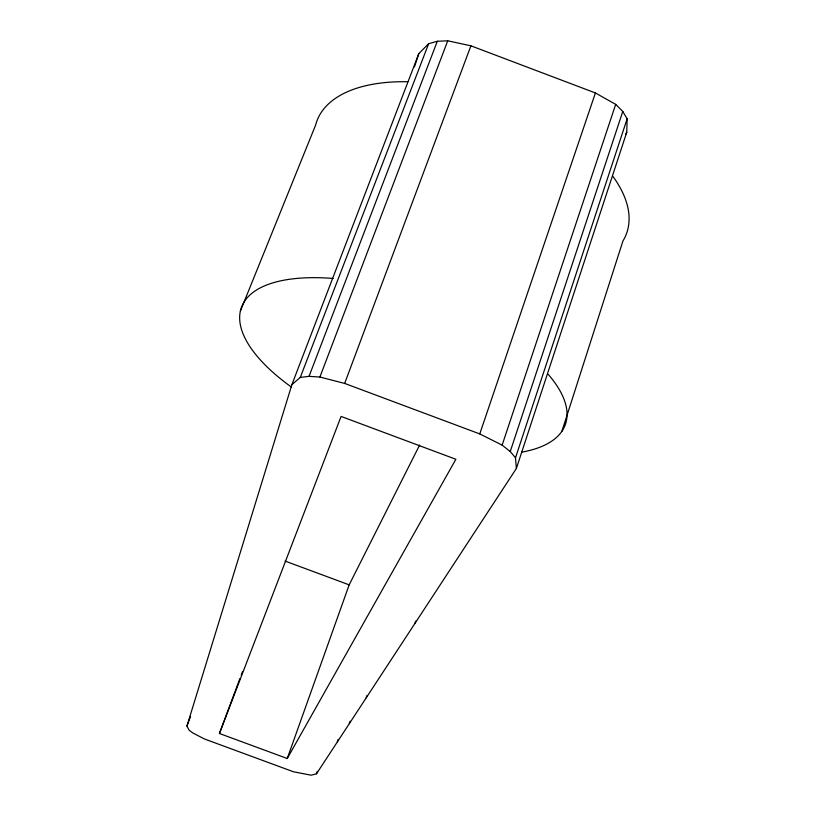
<?xml version="1.0" encoding="UTF-8"?>
<svg xmlns="http://www.w3.org/2000/svg" width="816" height="816" viewBox="0 0 816 816"><rect width="100%" height="100%" fill="white"/><g stroke="black" fill="none" stroke-linecap="round" stroke-linejoin="round"><path stroke-width="1.22" d="M626.759 132.253L627.127 118.83L622.781 111.476L615.692 104.377L595.415 92.953L470.914 45.818L447.739 40.8L437.305 41.269L428.655 43.717L418.822 53.601L291.893 384.642L186.935 726.067L189.139 730.238L192.994 733.043L204.408 738.959L293.423 771.763L311.131 775.2L316.475 773.813L516.375 468.466L626.759 132.253L625.535 134.477M561.898 431.287L622.934 240.985A164.73 82.426 19.9 0 0 612.847 176.287M414.436 66.902L418.822 53.601M516.375 468.466L515.498 457.827L510.245 451.523L622.781 111.476M515.498 457.827L627.127 118.83M510.245 451.523L502.136 445.128L615.692 104.377M502.136 445.128L479.767 433.918L595.415 92.953M414.865 623.485L415.691 621.088M366.2 697.823L367.037 695.405M316.475 773.813L317.312 771.406M337.334 741.805L338.161 739.408M349.299 723.629L350.135 721.222M239.863 678.647L219.422 733.492L287.252 758.503L349.166 584.858L419.648 445.036M291.893 384.642L300.278 377.431L309.05 376.349L319.903 377.033L344.658 383.428L470.914 45.818M241.199 675.077L242.536 671.497M186.935 726.067L190.536 716.53M319.903 377.033L447.739 40.8M309.05 376.349L437.305 41.269M300.278 377.431L428.655 43.717M219.422 733.492L341.088 416.435L455.879 459.275L287.252 758.503M240.404 311.018L315.588 125.164A164.73 82.426 19.9 0 1 407.765 81.743M285.049 561.061L349.166 584.858M344.658 383.428L479.767 433.918M548.158 374.269A172.207 70.38 19.9 0 1 521.74 452.146M291.424 387.08A172.207 70.38 19.9 0 1 333.152 278.47"/></g></svg>
